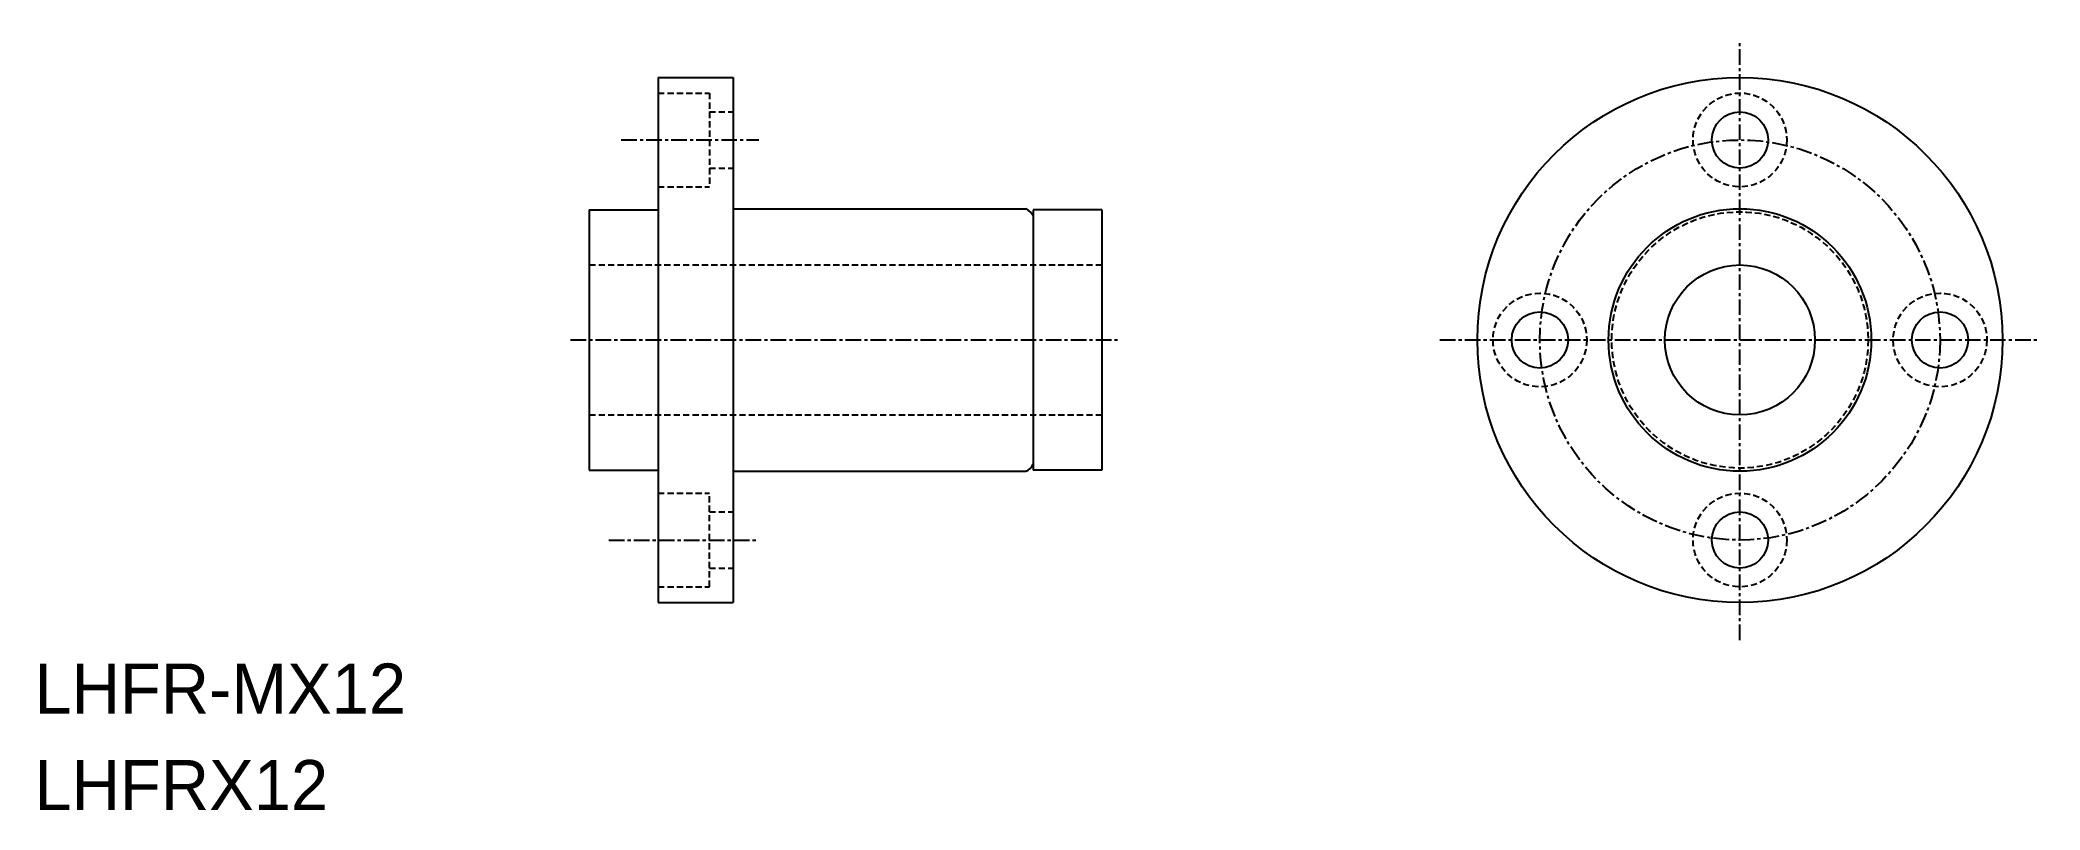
# Model space of a CAD drawing. Extents: x 226 to 386, y 142 to 204.
import ezdxf

# ---------------------------------------------------------------- set-up
doc = ezdxf.new("R2010")
doc.units = 0
doc.linetypes.add('CENTER', pattern=[2, 1.25, -0.25, 0.25, -0.25])
doc.linetypes.add('DASHED', pattern=[0.75, 0.5, -0.25])
doc.layers.get('0').update_dxf_attribs({"linetype": 'CONTINUOUS'})
doc.layers.add('CENTER', color=1, linetype='CENTER')

msp = doc.modelspace()

# ---------------------------------------------------------------- linework, layer by layer
at = {"color": 7, "linetype": 'CONTINUOUS'}
for p, q in [((275.55, 200.89), (281.55, 200.89)), ((275.55, 200.89), (275.55, 158.89)), ((281.55, 200.89), (281.55, 158.89)), ((281.55, 190.39), (304.96, 190.39)), ((270.05, 190.29), (275.55, 190.29)), ((270.05, 190.29), (270.05, 169.49)), ((311.05, 190.29), (305.55, 190.29)), ((305.55, 190.29), (305.55, 169.49)), ((311.05, 190.29), (311.05, 169.49)), ((270.05, 169.49), (275.55, 169.49)), ((281.55, 169.39), (304.96, 169.39)), ((311.05, 169.49), (305.55, 169.49)), ((275.55, 158.89), (281.55, 158.89))]:
    msp.add_line(p, q, dxfattribs=at)
at = {"color": 3, "linetype": 'DASHED'}
for p, q in [((275.55, 199.64), (279.65, 199.64)), ((279.65, 199.64), (279.65, 192.14)), ((279.65, 198.14), (281.55, 198.14)), ((279.65, 193.64), (281.55, 193.64)), ((275.55, 192.14), (279.65, 192.14)), ((270.05, 185.89), (311.05, 185.89)), ((270.05, 173.89), (311.05, 173.89)), ((275.55, 167.64), (279.65, 167.64)), ((279.65, 160.14), (279.65, 167.64)), ((279.65, 166.14), (281.55, 166.14)), ((279.65, 161.64), (281.55, 161.64)), ((275.55, 160.14), (279.65, 160.14))]:
    msp.add_line(p, q, dxfattribs=at)
at = {"color": 7, "linetype": 'CONTINUOUS'}
for centre, radius in [((362.07, 179.89), 21), ((362.07, 195.89), 2.25), ((362.07, 179.89), 10.5), ((362.07, 179.89), 6), ((346.07, 179.89), 2.25), ((378.07, 179.89), 2.25), ((362.07, 163.89), 2.25)]:
    msp.add_circle(centre, radius, dxfattribs=at)
at = {"color": 3, "linetype": 'DASHED'}
for centre, radius in [((362.07, 195.89), 3.75), ((362.07, 179.89), 10.25), ((346.07, 179.89), 3.75), ((378.07, 179.89), 3.75), ((362.07, 163.89), 3.75)]:
    msp.add_circle(centre, radius, dxfattribs=at)
at = {"color": 7, "linetype": 'CONTINUOUS'}
for centre, start, end in [((304.4, 189.21), 27.7958, 64.6683), ((304.4, 170.56), 295.3317, 332.2042)]:
    msp.add_arc(centre, 1.3, start, end, dxfattribs=at)
at = {"layer": 'CENTER', "color": 1, "linetype": 'CENTER'}
for p, q in [((362.07, 155.89), (362.07, 203.89)), ((272.61, 195.89), (283.61, 195.89)), ((268.55, 179.89), (312.55, 179.89)), ((338.07, 179.89), (386.07, 179.89)), ((271.61, 163.89), (283.61, 163.89))]:
    msp.add_line(p, q, dxfattribs=at)
msp.add_circle((362.07, 179.89), 16, dxfattribs=at)

# ---------------------------------------------------------------- texts
at = {"color": 7, "linetype": 'CONTINUOUS'}
for s, p in [('LHFR-MX12', (225.68, 150.01)), ('LHFRX12', (225.68, 142.29))]:
    msp.add_text(s, height=4, dxfattribs=at).set_placement(p)

doc.saveas('drawing.dxf')
